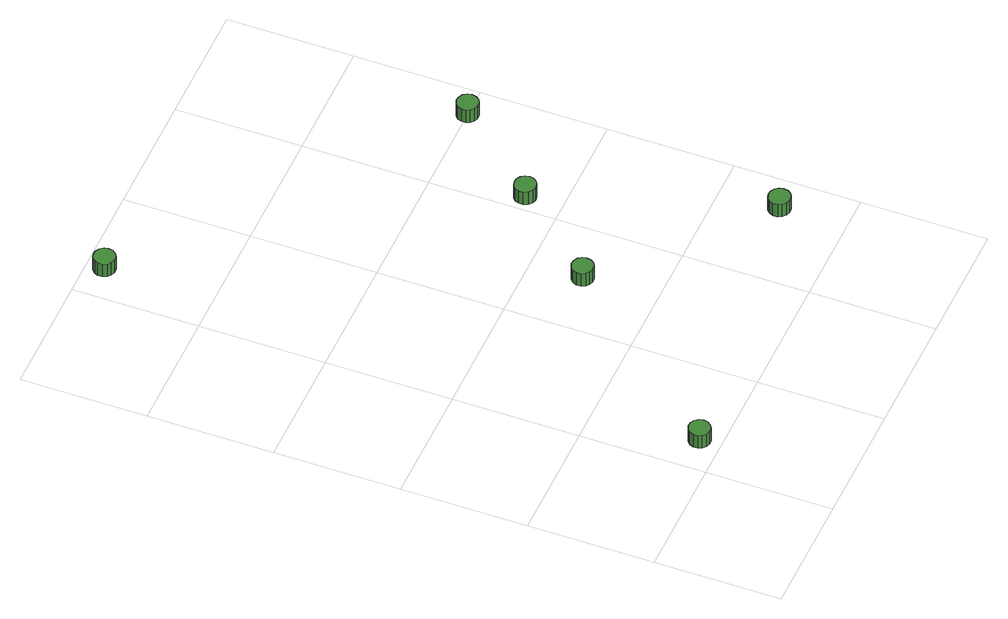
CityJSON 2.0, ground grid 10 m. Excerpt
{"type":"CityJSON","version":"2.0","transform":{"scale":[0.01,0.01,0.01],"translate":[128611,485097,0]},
"CityObjects":{
"tree1":{"type":"SolitaryVegetationObject","attributes":{"function":"something"},"geometry":[{"type":"MultiSurface","lod":"1","boundaries":[[[0,1,2,3,4,5,6,7,8,9,10,11,12,13,14]],[[15,16,17,18,19,20,21,22,23,24,25,26,27,28,29]],[[0,29,28,1]],[[1,28,27,2]],[[2,27,26,3]],[[3,26,25,4]],[[4,25,24,5]],[[5,24,23,6]],[[6,23,22,7]],[[7,22,21,8]],[[8,21,20,9]],[[9,20,19,10]],[[10,19,18,11]],[[11,18,17,12]],[[12,17,16,13]],[[13,16,15,14]],[[14,15,29,0]]]}]},
"tree2":{"type":"SolitaryVegetationObject","attributes":{"function":"something"},"geometry":[{"type":"MultiSurface","lod":"1","boundaries":[[[30,31,32,33,34,35,36,37,38,39,40,41,42,43,44]],[[45,46,47,48,49,50,51,52,53,54,55,56,57,58,59]],[[30,59,58,31]],[[31,58,57,32]],[[32,57,56,33]],[[33,56,55,34]],[[34,55,54,35]],[[35,54,53,36]],[[36,53,52,37]],[[37,52,51,38]],[[38,51,50,39]],[[39,50,49,40]],[[40,49,48,41]],[[41,48,47,42]],[[42,47,46,43]],[[43,46,45,44]],[[44,45,59,30]]]}]},
"tree3":{"type":"SolitaryVegetationObject","attributes":{"function":"something"},"geometry":[{"type":"MultiSurface","lod":"1","boundaries":[[[60,61,62,63,64,65,66,67,68,69,70,71,72,73,74]],[[75,76,77,78,79,80,81,82,83,84,85,86,87,88,89]],[[60,89,88,61]],[[61,88,87,62]],[[62,87,86,63]],[[63,86,85,64]],[[64,85,84,65]],[[65,84,83,66]],[[66,83,82,67]],[[67,82,81,68]],[[68,81,80,69]],[[69,80,79,70]],[[70,79,78,71]],[[71,78,77,72]],[[72,77,76,73]],[[73,76,75,74]],[[74,75,89,60]]]}]},
"tree4":{"type":"SolitaryVegetationObject","attributes":{"function":"something"},"geometry":[{"type":"MultiSurface","lod":"1","boundaries":[[[90,91,92,93,94,95,96,97,98,99,100,101,102,103,104]],[[105,106,107,108,109,110,111,112,113,114,115,116,117,118,119]],[[90,119,118,91]],[[91,118,117,92]],[[92,117,116,93]],[[93,116,115,94]],[[94,115,114,95]],[[95,114,113,96]],[[96,113,112,97]],[[97,112,111,98]],[[98,111,110,99]],[[99,110,109,100]],[[100,109,108,101]],[[101,108,107,102]],[[102,107,106,103]],[[103,106,105,104]],[[104,105,119,90]]]}]},
"tree5":{"type":"SolitaryVegetationObject","attributes":{"function":"something"},"geometry":[{"type":"MultiSurface","lod":"1","boundaries":[[[120,121,122,123,124,125,126,127,128,129,130,131,132,133,134]],[[135,136,137,138,139,140,141,142,143,144,145,146,147,148,149]],[[120,149,148,121]],[[121,148,147,122]],[[122,147,146,123]],[[123,146,145,124]],[[124,145,144,125]],[[125,144,143,126]],[[126,143,142,127]],[[127,142,141,128]],[[128,141,140,129]],[[129,140,139,130]],[[130,139,138,131]],[[131,138,137,132]],[[132,137,136,133]],[[133,136,135,134]],[[134,135,149,120]]]}]},
"tree6":{"type":"SolitaryVegetationObject","attributes":{"function":"something"},"geometry":[{"type":"MultiSurface","lod":"1","boundaries":[[[150,151,152,153,154,155,156,157,158,159,160,161,162,163,164]],[[165,166,167,168,169,170,171,172,173,174,175,176,177,178,179]],[[150,179,178,151]],[[151,178,177,152]],[[152,177,176,153]],[[153,176,175,154]],[[154,175,174,155]],[[155,174,173,156]],[[156,173,172,157]],[[157,172,171,158]],[[158,171,170,159]],[[159,170,169,160]],[[160,169,168,161]],[[161,168,167,162]],[[162,167,166,163]],[[163,166,165,164]],[[164,165,179,150]]]}]}
},
"vertices":[
[346,158,222],[338,192,222],[318,221,222],[287,239,222],[252,242,222],[218,231,222],[192,208,222],[178,175,222],[178,140,222],[192,108,222],[218,84,222],[252,73,222],[287,77,222],[318,95,222],[338,123,222],[338,123,95],[318,95,95],[287,77,95],[252,73,95],[218,84,95],[192,108,95],[178,140,95],[178,175,95],[192,208,95],[218,231,95],[252,242,95],[287,239,95],[318,221,95],[338,192,95],[346,158,95],
[248,4809,326],[241,4844,326],[220,4872,326],[189,4890,326],[154,4894,326],[120,4883,326],[94,4859,326],[80,4827,326],[80,4792,326],[94,4759,326],[120,4736,326],[154,4725,326],[189,4728,326],[220,4746,326],[241,4775,326],[241,4775,199],[220,4746,199],[189,4728,199],[154,4725,199],[120,4736,199],[94,4759,199],[80,4792,199],[80,4827,199],[94,4859,199],[120,4883,199],[154,4894,199],[189,4890,199],[220,4872,199],[241,4844,199],[248,4809,199],
[1593,1586,197],[1586,1621,197],[1565,1650,197],[1535,1667,197],[1499,1671,197],[1466,1660,197],[1440,1636,197],[1425,1604,197],[1425,1569,197],[1440,1536,197],[1466,1513,197],[1499,1502,197],[1535,1506,197],[1565,1523,197],[1586,1552,197],[1586,1552,70],[1565,1523,70],[1535,1506,70],[1499,1502,70],[1466,1513,70],[1440,1536,70],[1425,1569,70],[1425,1604,70],[1440,1636,70],[1466,1660,70],[1499,1671,70],[1535,1667,70],[1565,1650,70],[1586,1621,70],[1593,1586,70],
[2224,2295,185],[2217,2330,185],[2196,2358,185],[2165,2376,185],[2130,2380,185],[2096,2369,185],[2070,2345,185],[2056,2313,185],[2056,2277,185],[2070,2245,185],[2096,2221,185],[2130,2211,185],[2165,2214,185],[2196,2232,185],[2217,2261,185],[2217,2261,58],[2196,2232,58],[2165,2214,58],[2130,2211,58],[2096,2221,58],[2070,2245,58],[2056,2277,58],[2056,2313,58],[2070,2345,58],[2096,2369,58],[2130,2380,58],[2165,2376,58],[2196,2358,58],[2217,2330,58],[2224,2295,58],
[2794,523,199],[2786,558,199],[2766,586,199],[2735,604,199],[2700,608,199],[2666,597,199],[2640,573,199],[2625,541,199],[2625,505,199],[2640,473,199],[2666,449,199],[2700,438,199],[2735,442,199],[2766,460,199],[2786,488,199],[2786,488,72],[2766,460,72],[2735,442,72],[2700,438,72],[2666,449,72],[2640,473,72],[2625,505,72],[2625,541,72],[2640,573,72],[2666,597,72],[2700,608,72],[2735,604,72],[2766,586,72],[2786,558,72],[2794,523,72],
[2848,3004,184],[2840,3039,184],[2820,3067,184],[2789,3085,184],[2754,3089,184],[2720,3078,184],[2694,3054,184],[2680,3022,184],[2680,2986,184],[2694,2954,184],[2720,2930,184],[2754,2919,184],[2789,2923,184],[2820,2941,184],[2840,2969,184],[2840,2969,57],[2820,2941,57],[2789,2923,57],[2754,2919,57],[2720,2930,57],[2694,2954,57],[2680,2986,57],[2680,3022,57],[2694,3054,57],[2720,3078,57],[2754,3089,57],[2789,3085,57],[2820,3067,57],[2840,3039,57],[2848,3004,57]
]}
